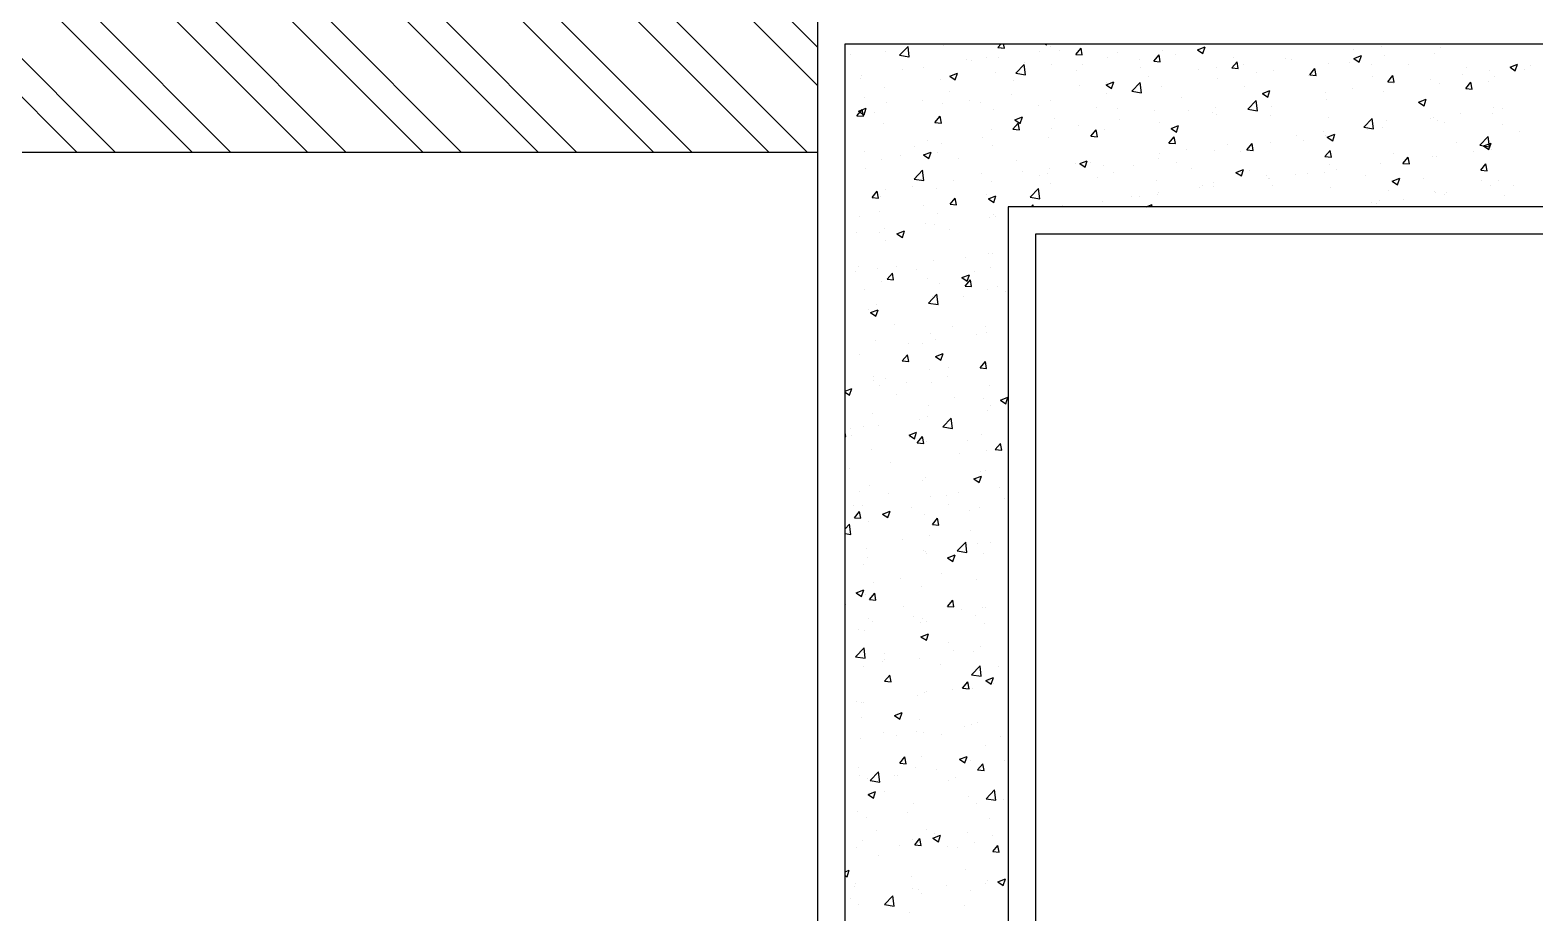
# Model space of a CAD drawing. Header units: inches. Extents: x 182687 to 187672, y -88924 to -84846.
# Drawn here: x 182880.5 to 182934.7, y -86357.6 to -86325.8 of the extents above; entities that cross this region are included whole.
import ezdxf

# ---------------------------------------------------------------- set-up
doc = ezdxf.new("R2010")
doc.units = ezdxf.units.IN
doc.header["$MEASUREMENT"] = 0

# ---------------------------------------------------------------- blocks, each defined once
blk = doc.blocks.new('REVISED COL LAYOUT')
at = {"color": 5}
for p, q in [((90379.4, -44083.9), (92179.4, -44083.9)), ((90404.4, -44108.9), (92154.4, -44108.9)), ((92154.4, -44108.9), (92154.4, -45858.9)), ((92004.4, -44258.9), (90554.4, -44258.9)), ((92004.4, -45708.9), (92004.4, -44258.9)), ((91979.4, -44283.9), (90579.4, -44283.9)), ((91979.4, -45683.9), (91979.4, -44283.9))]:
    blk.add_line(p, q, dxfattribs=at)
at = {"color": 5, "linetype": 'Continuous'}
for p, q in [((91389.3, -44108.9), (91388.1, -44110.7)), ((91388.1, -44110.7), (91394.2, -44112.7)), ((91392.7, -44108.9), (91394.2, -44112.7)), ((91638.9, -44109.5), (91638.9, -44109.5)), ((91704, -44108.9), (91703.1, -44114.2)), ((91708.2, -44108.9), (91712.6, -44113.1)), ((91764.1, -44113), (91764.1, -44113)), ((91793.2, -44108.9), (91793.1, -44109.6)), ((91793.1, -44109.6), (91796.7, -44108.9)), ((91834, -44108.9), (91831.2, -44113)), ((91831.2, -44113), (91837.3, -44115)), ((91834.9, -44108.9), (91837.3, -44115)), ((92051.4, -44109.2), (92051.4, -44109.2)), ((91362.4, -44121), (91362.4, -44121)), ((91368.4, -44113.6), (91368.4, -44113.6)), ((91379.7, -44117.7), (91379.7, -44117.7)), ((91381.8, -44118.3), (91381.8, -44118.3)), ((91415.1, -44119.5), (91415.1, -44119.5)), ((91422, -44125.1), (91422, -44125.1)), ((91448.4, -44120.7), (91448.4, -44120.7)), ((91481.7, -44121.9), (91481.7, -44121.9)), ((91489, -44121.3), (91489, -44121.3)), ((91515, -44123.1), (91515, -44123.1)), ((91534.8, -44123.6), (91534.8, -44123.6)), ((91548.3, -44124.4), (91548.3, -44124.4)), ((91548.7, -44125.4), (91548.7, -44125.4)), ((91549, -44119.1), (91549, -44119.1)), ((91581.6, -44125.6), (91581.6, -44125.6)), ((91590.6, -44118.6), (91589.2, -44127.5)), ((91589.2, -44127.5), (91598.7, -44126.4)), ((91590.6, -44118.6), (91598.7, -44126.4)), ((91614.8, -44126.8), (91614.8, -44126.8)), ((91615.6, -44121.6), (91615.6, -44121.6)), ((91649.3, -44119), (91645.9, -44124)), ((91645.9, -44124), (91652, -44126)), ((91649.3, -44119), (91652, -44126)), ((91675.3, -44125.7), (91675.3, -44125.7)), ((91703.1, -44114.2), (91712.6, -44113.1)), ((91718.4, -44117.5), (91717.9, -44123.4)), ((91717.9, -44123.4), (91724.2, -44122.3)), ((91718.4, -44117.5), (91724.2, -44122.3)), ((91729.6, -44124.6), (91729.6, -44124.6)), ((91729.7, -44116.6), (91729.7, -44116.6)), ((91742.3, -44121.9), (91742.3, -44121.9)), ((91794.2, -44115), (91794.2, -44115)), ((91800.2, -44114.3), (91800.2, -44114.3)), ((91801.9, -44126), (91801.9, -44126)), ((91868.9, -44122.2), (91868.9, -44122.2)), ((91928.6, -44126.3), (91928.6, -44126.3)), ((91944.7, -44118.5), (91944.7, -44118.5)), ((91949.2, -44120.9), (91949.2, -44120.9)), ((91980.8, -44119.8), (91980.8, -44119.8)), ((91995.5, -44122.5), (91995.5, -44122.5)), ((92055.2, -44126.6), (92055.2, -44126.6)), ((92088.2, -44119.8), (92087.7, -44125.8)), ((92087.7, -44125.8), (92094, -44124.6)), ((92088.2, -44119.8), (92094, -44124.6)), ((92092.4, -44121.3), (92089, -44126.3)), ((92089, -44126.3), (92095.1, -44128.3)), ((92092.4, -44121.3), (92095.1, -44128.3)), ((92104.5, -44126.3), (92104.5, -44126.3)), ((92122.1, -44122.8), (92122.1, -44122.8)), ((92125.3, -44124), (92125.3, -44124)), ((92144.2, -44113.9), (92144.2, -44113.9)), ((91407.8, -44139.9), (91407.8, -44139.9)), ((91430.6, -44137.6), (91430.6, -44137.6)), ((91442.3, -44128.4), (91442.3, -44128.4)), ((91464, -44130), (91460.6, -44135)), ((91460.6, -44135), (91466.7, -44137)), ((91464, -44130), (91466.7, -44137)), ((91476.6, -44131.9), (91475.2, -44140.8)), ((91475.2, -44140.8), (91484.7, -44139.7)), ((91476.6, -44131.9), (91484.7, -44139.7)), ((91478.4, -44129.6), (91478.4, -44129.6)), ((91622.9, -44133.8), (91622.9, -44133.8)), ((91625.5, -44130.6), (91625.5, -44130.6)), ((91643.2, -44131.3), (91642.7, -44137.3)), ((91642.7, -44137.3), (91648.9, -44136.2)), ((91643.2, -44131.3), (91648.9, -44136.2)), ((91648.1, -44128), (91648.1, -44128)), ((91659, -44135.1), (91659, -44135.1)), ((91681.4, -44129.2), (91681.4, -44129.2)), ((91690, -44129), (91690, -44129)), ((91714.7, -44130.4), (91714.7, -44130.4)), ((91748, -44131.7), (91748, -44131.7)), ((91781.3, -44132.9), (91781.3, -44132.9)), ((91803.5, -44139.3), (91803.5, -44139.3)), ((91814.6, -44134.1), (91814.6, -44134.1)), ((91839.6, -44140.6), (91839.6, -44140.6)), ((91845.1, -44134.9), (91845.1, -44134.9)), ((91847.9, -44135.3), (91847.9, -44135.3)), ((91881.2, -44136.5), (91881.2, -44136.5)), ((91907.1, -44132.3), (91903.7, -44137.3)), ((91903.7, -44137.3), (91909.8, -44139.3)), ((91907.1, -44132.3), (91909.8, -44139.3)), ((91910.2, -44130), (91910.2, -44130)), ((91914.5, -44137.7), (91914.5, -44137.7)), ((91947.7, -44138.9), (91947.7, -44138.9)), ((91981, -44140.2), (91981, -44140.2)), ((92000.3, -44140.4), (92000.3, -44140.4)), ((92013, -44133.7), (92012.5, -44139.7)), ((92012.5, -44139.7), (92018.8, -44138.5)), ((92013, -44133.7), (92018.8, -44138.5)), ((92040, -44128), (92040, -44128)), ((92090.8, -44135.5), (92090.8, -44135.5)), ((91362.6, -44145.1), (91361.2, -44154)), ((91361.2, -44154), (91370.7, -44152.9)), ((91362.6, -44145.1), (91370.7, -44152.9)), ((91467, -44145.2), (91467, -44145.2)), ((91521.3, -44144.6), (91521.3, -44144.6)), ((91536.5, -44154.4), (91533.2, -44159.3)), ((91536.5, -44154.4), (91539.2, -44161.4)), ((91568, -44145.2), (91567.5, -44151.2)), ((91567.5, -44151.2), (91573.7, -44150)), ((91568, -44145.2), (91573.7, -44150)), ((91585.9, -44143), (91585.9, -44143)), ((91588.4, -44145.4), (91588.4, -44145.4)), ((91593.7, -44145.5), (91593.7, -44145.5)), ((91721.8, -44143.3), (91718.5, -44148.3)), ((91718.5, -44148.3), (91724.5, -44150.3)), ((91720.3, -44145.8), (91720.3, -44145.8)), ((91721.8, -44143.3), (91724.5, -44150.3)), ((91740.9, -44148.9), (91740.9, -44148.9)), ((91769, -44150.9), (91769, -44150.9)), ((91846.9, -44146.1), (91846.9, -44146.1)), ((91896.2, -44154.4), (91896.2, -44154.4)), ((91935.8, -44142), (91935.8, -44142)), ((91937.8, -44147.6), (91937.3, -44153.5)), ((91937.3, -44153.5), (91943.5, -44152.4)), ((91937.8, -44147.6), (91943.5, -44152.4)), ((91973.6, -44146.4), (91973.6, -44146.4)), ((91984.1, -44144.8), (91984.1, -44144.8)), ((92014.3, -44141.4), (92014.3, -44141.4)), ((92020.2, -44146.1), (92020.2, -44146.1)), ((92047.6, -44142.6), (92047.6, -44142.6)), ((92080.9, -44143.8), (92080.9, -44143.8)), ((92100.2, -44146.7), (92100.2, -44146.7)), ((92114.2, -44145), (92114.2, -44145)), ((92147.5, -44146.2), (92147.5, -44146.2)), ((91417.1, -44158.7), (91417.1, -44158.7)), ((91447.3, -44166.2), (91447.3, -44166.2)), ((91481.7, -44154.7), (91481.7, -44154.7)), ((91481.7, -44157), (91481.7, -44157)), ((91492.8, -44159.1), (91492.2, -44165.1)), ((91492.2, -44165.1), (91498.5, -44163.9)), ((91492.8, -44159.1), (91498.5, -44163.9)), ((91517.9, -44156), (91517.9, -44156)), ((91533.2, -44159.3), (91539.2, -44161.4)), ((91636.7, -44162.9), (91636.7, -44162.9)), ((91662.3, -44160.2), (91662.3, -44160.2)), ((91698.5, -44161.4), (91698.5, -44161.4)), ((91794.3, -44167.7), (91791, -44172.6)), ((91792, -44168.4), (91792, -44168.4)), ((91794.3, -44167.7), (91797, -44174.7)), ((91831.6, -44156), (91831.6, -44156)), ((91842.9, -44165.6), (91842.9, -44165.6)), ((91862.6, -44161.4), (91862.1, -44167.4)), ((91862.1, -44167.4), (91868.3, -44166.3)), ((91862.6, -44161.4), (91868.3, -44166.3)), ((91879.1, -44166.9), (91879.1, -44166.9)), ((91949.6, -44156.4), (91949.6, -44156.4)), ((91979.6, -44156.6), (91976.3, -44161.6)), ((91976.3, -44161.6), (91982.3, -44163.6)), ((91979.6, -44156.6), (91982.3, -44163.6)), ((92051.2, -44160.3), (92051.2, -44160.3)), ((92130.3, -44161.8), (92130.3, -44161.8)), ((92141.9, -44167.3), (92141.9, -44167.3)), ((92143.8, -44159), (92142.4, -44167.9)), ((92142.4, -44167.9), (92151.9, -44166.8)), ((92143.8, -44159), (92151.9, -44166.8)), ((91355.6, -44168.4), (91355.6, -44168.4)), ((91372.4, -44179.3), (91372.4, -44179.3)), ((91376.7, -44176.8), (91376.7, -44176.8)), ((91377.5, -44171.1), (91377.5, -44171.1)), ((91388.9, -44169.6), (91388.9, -44169.6)), ((91417.5, -44173), (91417, -44178.9)), ((91417, -44178.9), (91423.3, -44177.8)), ((91417.5, -44173), (91423.3, -44177.8)), ((91422.2, -44170.8), (91422.2, -44170.8)), ((91455.4, -44172.1), (91455.4, -44172.1)), ((91488.7, -44173.3), (91488.7, -44173.3)), ((91499, -44179.6), (91499, -44179.6)), ((91521.2, -44181), (91521.2, -44181)), ((91522, -44174.5), (91522, -44174.5)), ((91532.5, -44176.9), (91532.5, -44176.9)), ((91555.3, -44175.7), (91555.3, -44175.7)), ((91588.6, -44176.9), (91588.6, -44176.9)), ((91609, -44178.7), (91605.7, -44183.7)), ((91609, -44178.7), (91611.7, -44185.7)), ((91621.9, -44178.1), (91621.9, -44178.1)), ((91625.6, -44179.9), (91625.6, -44179.9)), ((91627.9, -44171.7), (91627.9, -44171.7)), ((91655.2, -44179.3), (91655.2, -44179.3)), ((91688.5, -44180.6), (91688.5, -44180.6)), ((91721.8, -44181.8), (91721.8, -44181.8)), ((91727.4, -44170), (91727.4, -44170)), ((91752.3, -44180.2), (91752.3, -44180.2)), ((91787.4, -44175.3), (91786.8, -44181.3)), ((91786.8, -44181.3), (91793.1, -44180.1)), ((91787.4, -44175.3), (91793.1, -44180.1)), ((91791, -44172.6), (91797, -44174.7)), ((91808.5, -44177.2), (91808.5, -44177.2)), ((91878.9, -44180.5), (91878.9, -44180.5)), ((91947, -44174.3), (91947, -44174.3)), ((92005.5, -44180.8), (92005.5, -44180.8)), ((92023.5, -44171.1), (92023.5, -44171.1)), ((92029.9, -44172.3), (92028.5, -44181.2)), ((92028.5, -44181.2), (92038, -44180.1)), ((92029.9, -44172.3), (92038, -44180.1)), ((92037.7, -44181.3), (92037.7, -44181.3)), ((92052.1, -44181), (92048.8, -44185.9)), ((92052.1, -44181), (92054.8, -44188)), ((92059.7, -44172.4), (92059.7, -44172.4)), ((92102.3, -44179.7), (92102.3, -44179.7)), ((92132.2, -44181.1), (92132.2, -44181.1)), ((91423.7, -44189.7), (91420.4, -44194.7)), ((91420.4, -44194.7), (91426.4, -44196.7)), ((91423.7, -44189.7), (91426.4, -44196.7)), ((91428.3, -44191), (91428.3, -44191)), ((91432.1, -44183.4), (91432.1, -44183.4)), ((91486.7, -44192.6), (91486.7, -44192.6)), ((91557.3, -44182.3), (91557.3, -44182.3)), ((91558.7, -44183.7), (91558.7, -44183.7)), ((91605.7, -44183.7), (91611.7, -44185.7)), ((91623.3, -44184), (91623.3, -44184)), ((91685.3, -44184), (91685.3, -44184)), ((91687.8, -44182.4), (91687.8, -44182.4)), ((91701.8, -44186.5), (91701.8, -44186.5)), ((91712.1, -44189.2), (91711.6, -44195.2)), ((91711.6, -44195.2), (91717.9, -44194)), ((91712.1, -44189.2), (91717.9, -44194)), ((91737.9, -44187.7), (91737.9, -44187.7)), ((91755, -44183), (91755, -44183)), ((91788.3, -44184.2), (91788.3, -44184.2)), ((91811.9, -44184.3), (91811.9, -44184.3)), ((91821.6, -44185.4), (91821.6, -44185.4)), ((91842.8, -44188.3), (91842.8, -44188.3)), ((91854.9, -44186.6), (91854.9, -44186.6)), ((91866.8, -44192), (91863.5, -44197)), ((91866.8, -44192), (91869.5, -44199)), ((91882.4, -44191.9), (91882.4, -44191.9)), ((91888.2, -44187.9), (91888.2, -44187.9)), ((91915.9, -44185.6), (91914.5, -44194.5)), ((91914.5, -44194.5), (91924, -44193.3)), ((91915.9, -44185.6), (91924, -44193.3)), ((91918.5, -44193.2), (91918.5, -44193.2)), ((91921.5, -44189.1), (91921.5, -44189.1)), ((91933.6, -44195.4), (91933.6, -44195.4)), ((91938.6, -44184.6), (91938.6, -44184.6)), ((91954.8, -44190.3), (91954.8, -44190.3)), ((91988.1, -44191.5), (91988.1, -44191.5)), ((91989.1, -44182.7), (91989.1, -44182.7)), ((91998.1, -44193.7), (91998.1, -44193.7)), ((92021.4, -44192.7), (92021.4, -44192.7)), ((92048.8, -44185.9), (92054.8, -44188)), ((92054.7, -44193.9), (92054.7, -44193.9)), ((92065.2, -44184.9), (92065.2, -44184.9)), ((92082, -44191.5), (92081.4, -44197.5)), ((92082, -44191.5), (92087.7, -44196.4)), ((92087.9, -44195.2), (92087.9, -44195.2)), ((91380, -44201.8), (91380, -44201.8)), ((91416.1, -44203.1), (91416.1, -44203.1)), ((91477.1, -44203.6), (91477.1, -44203.6)), ((91519.1, -44198), (91519.1, -44198)), ((91560.6, -44207.3), (91560.6, -44207.3)), ((91583.6, -44196.4), (91583.6, -44196.4)), ((91596.7, -44208.6), (91596.7, -44208.6)), ((91603.7, -44203.9), (91603.7, -44203.9)), ((91636.9, -44203.1), (91636.4, -44209)), ((91636.4, -44209), (91642.7, -44207.9)), ((91636.9, -44203.1), (91642.7, -44207.9)), ((91667.3, -44198), (91667.3, -44198)), ((91681.5, -44203), (91678.2, -44208)), ((91678.2, -44208), (91684.2, -44210)), ((91681.5, -44203), (91684.2, -44210)), ((91730.3, -44204.1), (91730.3, -44204.1)), ((91738.6, -44202.3), (91738.6, -44202.3)), ((91801.9, -44198.8), (91800.6, -44207.7)), ((91800.6, -44207.7), (91810, -44206.6)), ((91801.9, -44198.8), (91810, -44206.6)), ((91829.4, -44209.4), (91829.4, -44209.4)), ((91847.9, -44203.5), (91847.9, -44203.5)), ((91856.9, -44204.4), (91856.9, -44204.4)), ((91863.5, -44197), (91869.5, -44199)), ((91893.9, -44207.8), (91893.9, -44207.8)), ((91983.6, -44204.7), (91983.6, -44204.7)), ((92006.7, -44205.4), (92006.2, -44211.4)), ((92006.7, -44205.4), (92012.5, -44210.2)), ((92028.5, -44209), (92028.5, -44209)), ((92063, -44197.4), (92063, -44197.4)), ((92081.4, -44197.5), (92087.7, -44196.4)), ((92099.1, -44198.7), (92099.1, -44198.7)), ((92110.2, -44205), (92110.2, -44205)), ((92121.2, -44196.4), (92121.2, -44196.4)), ((92124.6, -44205.3), (92121.3, -44210.3)), ((92124.6, -44205.3), (92127.3, -44212.3)), ((92153.1, -44199.6), (92153.1, -44199.6)), ((91362, -44218.9), (91362, -44218.9)), ((91395.3, -44220.1), (91395.3, -44220.1)), ((91414.9, -44212), (91414.9, -44212)), ((91428.6, -44221.3), (91428.6, -44221.3)), ((91461.8, -44222.6), (91461.8, -44222.6)), ((91479.4, -44210.4), (91479.4, -44210.4)), ((91496.3, -44214.1), (91492.9, -44219)), ((91492.9, -44219), (91498.9, -44221.1)), ((91496.3, -44214.1), (91498.9, -44221.1)), ((91526.1, -44218.9), (91526.1, -44218.9)), ((91561.7, -44216.9), (91561.2, -44222.9)), ((91561.2, -44222.9), (91567.4, -44221.8)), ((91561.7, -44216.9), (91567.4, -44221.8)), ((91634.4, -44216.3), (91634.4, -44216.3)), ((91688, -44212.1), (91686.6, -44221)), ((91686.6, -44221), (91696.1, -44219.9)), ((91688, -44212.1), (91696.1, -44219.9)), ((91725.2, -44223.4), (91725.2, -44223.4)), ((91741.2, -44212.8), (91741.2, -44212.8)), ((91777.4, -44214), (91777.4, -44214)), ((91789.7, -44221.8), (91789.7, -44221.8)), ((91921.8, -44218.2), (91921.8, -44218.2)), ((91931.5, -44219.3), (91931, -44225.3)), ((91931.5, -44219.3), (91937.3, -44224.1)), ((91939.4, -44216.3), (91936, -44221.3)), ((91936, -44221.3), (91942, -44223.3)), ((91939.4, -44216.3), (91942, -44223.3)), ((91958, -44219.5), (91958, -44219.5)), ((92006.2, -44211.4), (92012.5, -44210.2)), ((92048.9, -44213.6), (92048.9, -44213.6)), ((92102.4, -44223.7), (92102.4, -44223.7)), ((92121.3, -44210.3), (92127.3, -44212.3)), ((92139.7, -44220.7), (92139.7, -44220.7)), ((91375.2, -44224.4), (91375.2, -44224.4)), ((91419.4, -44228.1), (91419.4, -44228.1)), ((91455.6, -44229.4), (91455.6, -44229.4)), ((91486.5, -44230.8), (91486, -44236.8)), ((91486, -44236.8), (91492.2, -44235.6)), ((91486.5, -44230.8), (91492.2, -44235.6)), ((91495.1, -44223.8), (91495.1, -44223.8)), ((91528.4, -44225), (91528.4, -44225)), ((91530.2, -44230.3), (91530.2, -44230.3)), ((91561.7, -44226.2), (91561.7, -44226.2)), ((91574, -44225.3), (91572.6, -44234.2)), ((91572.6, -44234.2), (91582.1, -44233.1)), ((91574, -44225.3), (91582.1, -44233.1)), ((91595, -44227.4), (91595, -44227.4)), ((91600, -44233.6), (91600, -44233.6)), ((91621, -44237.4), (91621, -44237.4)), ((91628.3, -44228.6), (91628.3, -44228.6)), ((91636.2, -44234.9), (91636.2, -44234.9)), ((91661.6, -44229.9), (91661.6, -44229.9)), ((91685.5, -44235.8), (91685.5, -44235.8)), ((91694.9, -44231.1), (91694.9, -44231.1)), ((91706.8, -44224.3), (91706.8, -44224.3)), ((91728.2, -44232.3), (91728.2, -44232.3)), ((91754.1, -44227.4), (91750.7, -44232.3)), ((91750.7, -44232.3), (91756.7, -44234.4)), ((91754.1, -44227.4), (91756.7, -44234.4)), ((91761.4, -44233.5), (91761.4, -44233.5)), ((91794.7, -44234.7), (91794.7, -44234.7)), ((91828, -44235.9), (91828, -44235.9)), ((91856.3, -44233.2), (91855.8, -44239.1)), ((91856.3, -44233.2), (91862, -44238)), ((91861.3, -44237.2), (91861.3, -44237.2)), ((91887.4, -44229.8), (91887.4, -44229.8)), ((91931, -44225.3), (91937.3, -44224.1)), ((91944.7, -44227.6), (91944.7, -44227.6)), ((92035.5, -44234.7), (92035.5, -44234.7)), ((92068, -44235.3), (92068, -44235.3)), ((92100, -44233.1), (92100, -44233.1)), ((92138.6, -44225), (92138.6, -44225)), ((91383.5, -44249.4), (91380.1, -44254.4)), ((91382.4, -44237.6), (91382.4, -44237.6)), ((91383.5, -44249.4), (91386.2, -44256.4)), ((91385, -44239.7), (91385, -44239.7)), ((91411.3, -44244.7), (91410.7, -44250.7)), ((91410.7, -44250.7), (91417, -44249.5)), ((91411.3, -44244.7), (91417, -44249.5)), ((91426.1, -44244.3), (91426.1, -44244.3)), ((91442.1, -44241.7), (91442.1, -44241.7)), ((91460, -44238.6), (91458.7, -44247.5)), ((91458.7, -44247.5), (91468.2, -44246.4)), ((91460, -44238.6), (91468.2, -44246.4)), ((91509, -44237.9), (91509, -44237.9)), ((91516.8, -44251.4), (91516.8, -44251.4)), ((91568.8, -44238.4), (91565.4, -44243.4)), ((91565.4, -44243.4), (91571.5, -44245.4)), ((91565.6, -44245.2), (91565.6, -44245.2)), ((91568.7, -44242), (91568.7, -44242)), ((91568.8, -44238.4), (91571.5, -44245.4)), ((91581.3, -44249.8), (91581.3, -44249.8)), ((91635.7, -44238.2), (91635.7, -44238.2)), ((91695.3, -44242.3), (91695.3, -44242.3)), ((91746.2, -44250.6), (91746.2, -44250.6)), ((91762.3, -44238.5), (91762.3, -44238.5)), ((91780.6, -44239.1), (91780.6, -44239.1)), ((91781.1, -44247), (91780.6, -44253)), ((91781.1, -44247), (91786.8, -44251.9)), ((91816.8, -44240.3), (91816.8, -44240.3)), ((91821.9, -44242.6), (91821.9, -44242.6)), ((91840.5, -44241.7), (91840.5, -44241.7)), ((91855.8, -44239.1), (91862, -44238)), ((91888.9, -44238.8), (91888.9, -44238.8)), ((91894.6, -44238.4), (91894.6, -44238.4)), ((91927.9, -44239.6), (91927.9, -44239.6)), ((91931.3, -44248.7), (91931.3, -44248.7)), ((91948.6, -44242.9), (91948.6, -44242.9)), ((91961.2, -44240.8), (91961.2, -44240.8)), ((91961.3, -44244.5), (91961.3, -44244.5)), ((91994.5, -44242), (91994.5, -44242)), ((91995.8, -44247.1), (91995.8, -44247.1)), ((91997.4, -44245.8), (91997.4, -44245.8)), ((92011.9, -44240.7), (92008.5, -44245.6)), ((92008.5, -44245.6), (92014.6, -44247.7)), ((92011.9, -44240.7), (92014.6, -44247.7)), ((92015.5, -44239.1), (92015.5, -44239.1)), ((92027.8, -44243.2), (92027.8, -44243.2)), ((92061.1, -44244.4), (92061.1, -44244.4)), ((92075.2, -44243.2), (92075.2, -44243.2)), ((92094.3, -44245.7), (92094.3, -44245.7)), ((92127.6, -44246.9), (92127.6, -44246.9)), ((92141.9, -44250), (92141.9, -44250)), ((92142.2, -44239.4), (92142.2, -44239.4)), ((92150.9, -44249.4), (92150.4, -44255.4)), ((92150.9, -44249.4), (92154.4, -44252.4)), ((91380.1, -44254.4), (91386.2, -44256.4)), ((91458.9, -44254.4), (91458.9, -44254.4)), ((91495, -44255.7), (91495, -44255.7)), ((91736.4, -44255.7), (91736.4, -44255.7)), ((91780.6, -44253), (91786.8, -44251.9)), ((91826.6, -44251.7), (91823.2, -44256.7)), ((91823.2, -44256.7), (91829.3, -44258.7)), ((91826.6, -44251.7), (91829.3, -44258.7)), ((91926.8, -44256.1), (91926.8, -44256.1)), ((92075.7, -44263.3), (92075.2, -44269.2)), ((92075.7, -44263.3), (92081.4, -44268.1)), ((92084.4, -44265), (92081, -44270)), ((92084.4, -44265), (92087.1, -44272)), ((92107.4, -44261.6), (92107.4, -44261.6)), ((92120.2, -44263.4), (92120.2, -44263.4)), ((92150.4, -44255.4), (92154.4, -44254.6)), ((92150.9, -44253), (92150.9, -44253)), ((92013.3, -44279), (92011.9, -44287.9)), ((92013.3, -44279), (92021.4, -44286.8)), ((92036.8, -44272.1), (92036.8, -44272.1)), ((92046.7, -44267), (92046.7, -44267)), ((92075.2, -44269.2), (92081.4, -44268.1)), ((92081, -44270), (92087.1, -44272)), ((92127.3, -44265.8), (92125.9, -44274.7)), ((92125.9, -44274.7), (92135.4, -44273.6)), ((92127.3, -44265.8), (92135.4, -44273.6)), ((92137.4, -44274.1), (92137.4, -44274.1)), ((92004.4, -44280.5), (92006.2, -44282)), ((92004.4, -44282.3), (92006.2, -44282)), ((92011.9, -44287.9), (92021.4, -44286.8)), ((92033.2, -44288.1), (92033.2, -44288.1)), ((92097.8, -44286.5), (92097.8, -44286.5)), ((92146.9, -44287.9), (92146.9, -44287.9)), ((92154.4, -44293), (92153.5, -44294.3)), ((92025.6, -44297.4), (92025.6, -44297.4)), ((92035.3, -44295.2), (92035.3, -44295.2)), ((92040.1, -44297.2), (92040.1, -44297.2)), ((92068.6, -44296.4), (92068.6, -44296.4)), ((92076.3, -44298.4), (92076.3, -44298.4)), ((92085.2, -44301.5), (92085.2, -44301.5)), ((92101.8, -44297.6), (92101.8, -44297.6)), ((92135.1, -44298.8), (92135.1, -44298.8)), ((92148.6, -44306.4), (92148.6, -44306.4)), ((92152.2, -44297.7), (92152.2, -44297.7)), ((92153.5, -44294.3), (92154.4, -44294.6)), ((92005.7, -44308.7), (92005.7, -44308.7)), ((92044.4, -44320.4), (92044.4, -44320.4)), ((92044.1, -44324.7), (92040.8, -44329.7)), ((92040.8, -44329.7), (92046.8, -44331.7)), ((92044.1, -44324.7), (92046.8, -44331.7)), ((92079.6, -44323.5), (92079.6, -44323.5)), ((92115.7, -44324.7), (92115.7, -44324.7)), ((92130.2, -44321.7), (92130.2, -44321.7)), ((92135.2, -44327.5), (92135.2, -44327.5)), ((92144.6, -44321.1), (92144.1, -44327.1)), ((92144.1, -44327.1), (92150.4, -44325.9)), ((92144.6, -44321.1), (92150.4, -44325.9)), ((92009, -44345.3), (92009, -44345.3)), ((92031, -44341.5), (92031, -44341.5)), ((92042.3, -44346.5), (92042.3, -44346.5)), ((92045.1, -44335), (92045.1, -44335)), ((92069.4, -44335), (92068.9, -44341)), ((92068.9, -44341), (92075.2, -44339.8)), ((92069.4, -44335), (92075.2, -44339.8)), ((92075.6, -44347.7), (92075.6, -44347.7)), ((92095.5, -44339.9), (92095.5, -44339.9)), ((92035.6, -44355.7), (92035.6, -44355.7)), ((92084.6, -44361.3), (92084.6, -44361.3)), ((92095.2, -44359.9), (92095.2, -44359.9)), ((92108.9, -44348.9), (92108.9, -44348.9)), ((92116.6, -44349), (92113.3, -44354)), ((92113.3, -44354), (92119.3, -44356)), ((92116.6, -44349), (92119.3, -44356)), ((92119, -44349.8), (92119, -44349.8)), ((92142.2, -44350.2), (92142.2, -44350.2)), ((92146.3, -44359.8), (92146.3, -44359.8)), ((92014, -44371.9), (92014, -44371.9)), ((92042.2, -44373.8), (92042.2, -44373.8)), ((92110.7, -44372.5), (92109.3, -44381.4)), ((92110.7, -44372.5), (92118.8, -44380.3)), ((92004.4, -44385.9), (92006.5, -44391.4)), ((92013.6, -44379.7), (92013.6, -44379.7)), ((92109.3, -44381.4), (92118.8, -44380.3)), ((92124, -44387.6), (92124, -44387.6)), ((92132.9, -44380.9), (92132.9, -44380.9)), ((92140.2, -44380), (92140.2, -44380)), ((92004.4, -44390.7), (92006.5, -44391.4)), ((92004.4, -44393.1), (92004.9, -44393.5)), ((92004.4, -44393.6), (92004.9, -44393.5)), ((92015.4, -44395.8), (92015.4, -44395.8)), ((92017.3, -44396.9), (92017.3, -44396.9)), ((92028.7, -44394.9), (92028.7, -44394.9)), ((92048.7, -44397), (92048.7, -44397)), ((92053.4, -44398.2), (92053.4, -44398.2)), ((92082, -44398.2), (92082, -44398.2)), ((92093.3, -44393.3), (92093.3, -44393.3)), ((92115.3, -44399.5), (92115.3, -44399.5)), ((92138.4, -44392.8), (92137.8, -44398.8)), ((92137.8, -44398.8), (92144.1, -44397.7)), ((92138.4, -44392.8), (92144.1, -44397.7)), ((92148.6, -44400.7), (92148.6, -44400.7)), ((92045.6, -44414), (92045.6, -44414)), ((92063.1, -44406.7), (92062.6, -44412.7)), ((92062.6, -44412.7), (92068.9, -44411.5)), ((92063.1, -44406.7), (92068.9, -44411.5)), ((92076.4, -44408.7), (92073, -44413.7)), ((92073, -44413.7), (92079.1, -44415.7)), ((92076.4, -44408.7), (92079.1, -44415.7)), ((92144.1, -44413.1), (92144.1, -44413.1)), ((92039.9, -44427.2), (92039.9, -44427.2)), ((92056.7, -44423.2), (92056.7, -44423.2)), ((92092.9, -44424.5), (92092.9, -44424.5)), ((92105.2, -44418.2), (92105.2, -44418.2)), ((92022.3, -44434.8), (92022.3, -44434.8)), ((92023.6, -44438), (92023.6, -44438)), ((92130.7, -44434.2), (92130.7, -44434.2)), ((92148.9, -44433), (92145.5, -44438)), ((92145.5, -44438), (92151.6, -44440)), ((92148.9, -44433), (92151.6, -44440)), ((92150.2, -44438.3), (92150.2, -44438.3)), ((92022.9, -44447.7), (92022.9, -44447.7)), ((92026.5, -44448.2), (92026.5, -44448.2)), ((92056.2, -44449), (92056.2, -44449)), ((92089.5, -44450.2), (92089.5, -44450.2)), ((92091, -44446.6), (92091, -44446.6)), ((92096.2, -44449.5), (92096.2, -44449.5)), ((92122.8, -44451.4), (92122.8, -44451.4)), ((92132.3, -44450.8), (92132.3, -44450.8)), ((92036.1, -44468.4), (92032.8, -44473.4)), ((92036.1, -44468.4), (92038.8, -44475.4)), ((92055.6, -44472.4), (92055.6, -44472.4)), ((92061.7, -44461.1), (92061.7, -44461.1)), ((92132.1, -44464.6), (92131.6, -44470.5)), ((92131.6, -44470.5), (92137.8, -44469.4)), ((92132.1, -44464.6), (92137.8, -44469.4)), ((92141.8, -44466.5), (92141.8, -44466.5)), ((92032.8, -44473.4), (92038.8, -44475.4)), ((92037.6, -44480.5), (92037.6, -44480.5)), ((92056.9, -44478.4), (92056.3, -44484.4)), ((92056.3, -44484.4), (92062.6, -44483.3)), ((92056.9, -44478.4), (92062.6, -44483.3)), ((92094.2, -44479.2), (92092.8, -44488.1)), ((92094.2, -44479.2), (92102.3, -44487)), ((92115.2, -44476.5), (92115.2, -44476.5)), ((92135.6, -44475.8), (92135.6, -44475.8)), ((92030, -44499.1), (92030, -44499.1)), ((92030.6, -44497.9), (92030.6, -44497.9)), ((92033.6, -44496.3), (92033.6, -44496.3)), ((92063.2, -44500.3), (92063.2, -44500.3)), ((92088.7, -44500), (92088.7, -44500)), ((92092.8, -44488.1), (92102.3, -44487)), ((92101.2, -44487.4), (92101.2, -44487.4)), ((92108.6, -44492.7), (92105.3, -44497.7)), ((92105.3, -44497.7), (92111.3, -44499.7)), ((92108.6, -44492.7), (92111.3, -44499.7)), ((92128.4, -44487.6), (92128.4, -44487.6)), ((92024.2, -44501.6), (92024.2, -44501.6)), ((92096.5, -44501.5), (92096.5, -44501.5)), ((92129.8, -44502.7), (92129.8, -44502.7)), ((92140.6, -44513.7), (92140.6, -44513.7)), ((92033.9, -44523), (92033.9, -44523)), ((92070, -44524.2), (92070, -44524.2)), ((92139.6, -44519.9), (92139.6, -44519.9)), ((92035.4, -44533.9), (92035.4, -44533.9)), ((92065.6, -44530.7), (92065.6, -44530.7)), ((92125.3, -44534.8), (92125.3, -44534.8)), ((92125.8, -44536.3), (92125.3, -44542.3)), ((92125.3, -44542.3), (92131.5, -44541.1)), ((92125.8, -44536.3), (92131.5, -44541.1)), ((92126.1, -44541), (92126.1, -44541)), ((92022, -44555), (92022, -44555)), ((92036.4, -44549.6), (92036.4, -44549.6)), ((92043.6, -44554.6), (92043.6, -44554.6)), ((92050.6, -44550.2), (92050.1, -44556.2)), ((92050.1, -44556.2), (92056.3, -44555)), ((92050.6, -44550.2), (92056.3, -44555)), ((92068.4, -44552.4), (92065, -44557.4)), ((92068.4, -44552.4), (92071.1, -44559.4)), ((92069.6, -44550.8), (92069.6, -44550.8)), ((92073.3, -44549.3), (92073.3, -44549.3)), ((92086.5, -44553.4), (92086.5, -44553.4)), ((92102.9, -44552), (92102.9, -44552)), ((92109.5, -44550.6), (92109.5, -44550.6)), ((92136.2, -44553.3), (92136.2, -44553.3)), ((92038.9, -44560.8), (92038.9, -44560.8)), ((92065, -44557.4), (92071.1, -44559.4)), ((92112.8, -44575.6), (92112.8, -44575.6)), ((92137.3, -44573.3), (92137.3, -44573.3)), ((92140.9, -44576.8), (92137.5, -44581.7)), ((92137.5, -44581.7), (92143.6, -44583.8)), ((92140.9, -44576.8), (92143.6, -44583.8)), ((92148.9, -44576.9), (92148.9, -44576.9)), ((92008.6, -44592.8), (92008.6, -44592.8)), ((92033.1, -44587.3), (92033.1, -44587.3)), ((92075.6, -44589), (92075.6, -44589)), ((92077.6, -44585.9), (92076.2, -44594.8)), ((92076.2, -44594.8), (92085.7, -44593.7)), ((92077.6, -44585.9), (92085.7, -44593.7)), ((92078.3, -44587.2), (92078.3, -44587.2)), ((92123.9, -44594.4), (92123.9, -44594.4)), ((92135.3, -44593.1), (92135.3, -44593.1)), ((92007.8, -44597.7), (92007.8, -44597.7)), ((92010.6, -44600.3), (92010.6, -44600.3)), ((92019.7, -44608.4), (92019.7, -44608.4)), ((92043.9, -44601.5), (92043.9, -44601.5)), ((92077.1, -44602.8), (92077.1, -44602.8)), ((92084.2, -44606.8), (92084.2, -44606.8)), ((92110.4, -44604), (92110.4, -44604)), ((92119.5, -44608), (92119, -44614)), ((92119.5, -44608), (92125.3, -44612.8)), ((92143.7, -44605.2), (92143.7, -44605.2)), ((92152.2, -44601.9), (92152.2, -44601.9)), ((92011, -44622.7), (92011, -44622.7)), ((92028.1, -44612.1), (92024.7, -44617.1)), ((92024.7, -44617.1), (92030.8, -44619.1)), ((92028.1, -44612.1), (92030.8, -44619.1)), ((92044.3, -44621.9), (92043.8, -44627.9)), ((92044.3, -44621.9), (92050.1, -44626.7)), ((92047.2, -44624), (92047.2, -44624)), ((92053.6, -44613), (92053.6, -44613)), ((92117.8, -44613.5), (92117.8, -44613.5)), ((92119, -44614), (92125.3, -44612.8)), ((92043.8, -44627.9), (92050.1, -44626.7)), ((92100.6, -44636.4), (92097.3, -44641.4)), ((92100.6, -44636.4), (92103.3, -44643.4)), ((92135.1, -44626.7), (92135.1, -44626.7)), ((92017.6, -44651.7), (92017.6, -44651.7)), ((92018.7, -44651.2), (92018.7, -44651.2)), ((92030.9, -44640.7), (92030.9, -44640.7)), ((92050.5, -44649), (92050.5, -44649)), ((92085.6, -44647.3), (92085.6, -44647.3)), ((92086.6, -44650.3), (92086.6, -44650.3)), ((92097.3, -44641.4), (92103.3, -44643.4)), ((92121.6, -44647.8), (92121.6, -44647.8)), ((92145.3, -44651.5), (92145.3, -44651.5)), ((92016, -44660.6), (92016, -44660.6)), ((92017.4, -44661.8), (92017.4, -44661.8)), ((92050.9, -44652.9), (92050.9, -44652.9)), ((92082, -44660.2), (92082, -44660.2)), ((92084.2, -44654.1), (92084.2, -44654.1)), ((92117.5, -44655.3), (92117.5, -44655.3)), ((92150.8, -44656.5), (92150.8, -44656.5)), ((92063.7, -44671.3), (92063.7, -44671.3)), ((92089.9, -44675.3), (92089.9, -44675.3)), ((92113.3, -44679.8), (92112.7, -44685.7)), ((92113.3, -44679.8), (92119, -44684.6)), ((92126.1, -44676.6), (92126.1, -44676.6)), ((92132.8, -44680.1), (92132.8, -44680.1)), ((92028.6, -44694.1), (92028.6, -44694.1)), ((92038, -44693.6), (92037.5, -44699.6)), ((92038, -44693.6), (92043.8, -44698.4)), ((92055.5, -44686.9), (92055.5, -44686.9)), ((92061.1, -44692.7), (92059.7, -44701.6)), ((92061.1, -44692.7), (92069.2, -44700.5)), ((92112.7, -44685.7), (92119, -44684.6)), ((92024, -44702.2), (92024, -44702.2)), ((92037.5, -44699.6), (92043.8, -44698.4)), ((92060.4, -44696.1), (92057, -44701.1)), ((92057, -44701.1), (92063, -44703.1)), ((92057.3, -44703.4), (92057.3, -44703.4)), ((92059.7, -44701.6), (92069.2, -44700.5)), ((92060.4, -44696.1), (92063, -44703.1)), ((92090.6, -44704.6), (92090.6, -44704.6)), ((92095.6, -44705.6), (92095.6, -44705.6)), ((92119.4, -44701.1), (92119.4, -44701.1)), ((92123.9, -44705.8), (92123.9, -44705.8)), ((92129.4, -44701.7), (92129.4, -44701.7)), ((92015.2, -44715.2), (92015.2, -44715.2)), ((92028.7, -44709.5), (92028.7, -44709.5)), ((92079.7, -44713.5), (92079.7, -44713.5)), ((92094.9, -44713.2), (92094.9, -44713.2)), ((92132.9, -44720.5), (92129.5, -44725.4)), ((92132.9, -44720.5), (92135.6, -44727.5)), ((92024.3, -44723.8), (92024.3, -44723.8)), ((92073.7, -44729.6), (92073.7, -44729.6)), ((92129.5, -44725.4), (92135.6, -44727.5)), ((92130.6, -44733.4), (92130.6, -44733.4)), ((92134.4, -44739.5), (92134.4, -44739.5))]:
    blk.add_line(p, q, dxfattribs=at)

msp = doc.modelspace()

# ---------------------------------------------------------------- hatches: boundary and pattern name
h = msp.add_hatch()
h.set_pattern_fill('ANSI32', color=256, scale=7.826087, angle=90)
h.set_pattern_definition([(135, (184076.6587, -88524.891), (-2.0752047, -2.0752047), []), (135, (184076.6587, -88523.5075), (-2.0752047, -2.0752047), [])])
h.paths.add_polyline_path([(182845.287, -86325.303), (182845.287, -86330.194), (182908.874, -86330.194), (182908.874, -86325.303)])
h.paths.add_polyline_path([(182829.635, -86302.314), (182829.635, -86325.303), (182834.526, -86325.303), (182834.526, -86302.314)])
h.paths.add_polyline_path([(182829.635, -86237.259), (182829.635, -86259.28), (182834.526, -86259.28), (182834.526, -86237.259)])
h.paths.add_polyline_path([(182805.178, -86225.52), (182805.178, -86196.173), (182800.287, -86196.173), (182800.287, -86237.259), (182829.635, -86237.259), (182829.635, -86225.52)])
h.paths.add_polyline_path([(182794.417, -86122.803), (182794.417, -86127.694), (182829.635, -86127.694), (182829.635, -86122.803)])
h.paths.add_polyline_path([(182794.417, -86052.975), (182794.417, -86057.866), (182829.635, -86057.866), (182829.635, -86052.975)])
h.paths.add_polyline_path([(182834.526, -86180.52), (182834.526, -86123.4), (182829.635, -86123.4), (182829.635, -86186.548), (182834.526, -86186.548), (182834.526, -86185.412), (182916.7, -86185.412), (182921.591, -86185.412), (182921.591, -86180.52)])
h.paths.add_polyline_path([(182829.635, -86204.147), (182829.635, -86225.52), (182834.526, -86225.52), (182834.526, -86204.147)])
h.paths.add_polyline_path([(182845.287, -86232.368), (182845.287, -86237.259), (182979.328, -86237.259), (182979.328, -86232.368)])
h.paths.add_polyline_path([(182916.7, -86212.803), (182916.7, -86232.368), (182921.591, -86232.368), (182921.591, -86212.803)])
h.paths.add_polyline_path([(182979.309, -86017.757), (182979.309, -86052.975), (182984.2, -86052.975), (182984.2, -86017.757)])
h.paths.add_polyline_path([(182968.548, -86052.975), (182968.548, -86017.757), (182905.939, -86017.757), (182905.939, -86052.975), (182899.234, -86052.975), (182899.234, -86057.866), (182910.83, -86057.866), (182910.83, -86022.649), (182963.656, -86022.649), (182963.656, -86052.975)])

# ---------------------------------------------------------------- linework, layer by layer
msp.add_line((182908.874, -86330.194), (182845.287, -86330.194))

# ---------------------------------------------------------------- block references
at = {"xscale": 0.03913043478082616, "yscale": 0.03913043478082616, "zscale": 0.03913043478082616, "rotation": 90}
msp.add_blockref('REVISED COL LAYOUT', (181183.852, -89932.325), dxfattribs=at)

doc.saveas('drawing.dxf')
